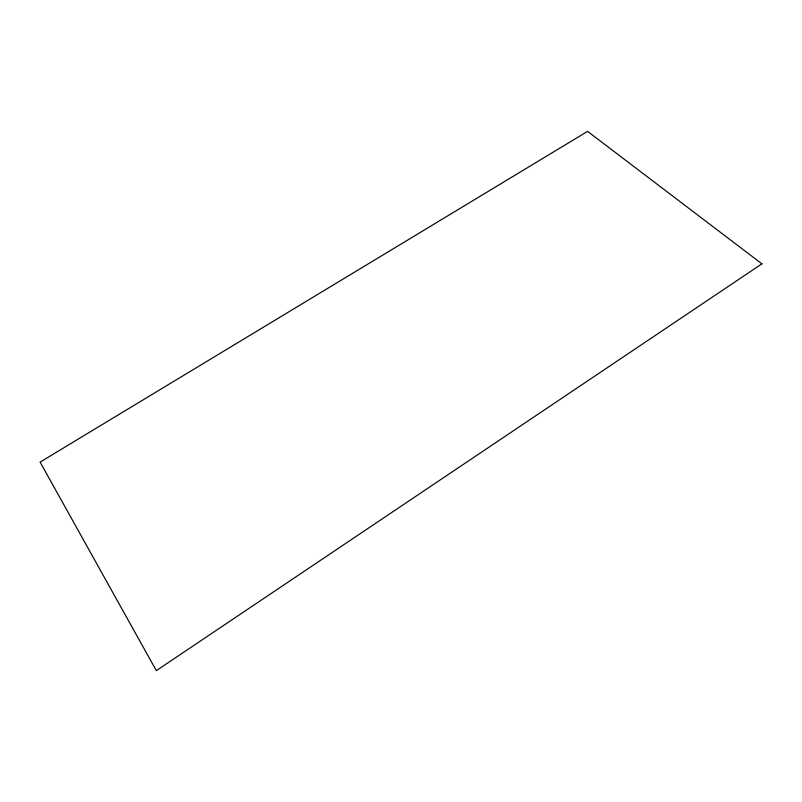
<?xml version="1.0" encoding="UTF-8"?>
<svg xmlns="http://www.w3.org/2000/svg" width="802" height="802" viewBox="0 0 802 802"><rect width="100%" height="100%" fill="white"/><g stroke="black" fill="none" stroke-linecap="round" stroke-linejoin="round"><path stroke-width="1.2" d="M761.9 263.838L156.33 670.632L40.1 462.112L587.585 131.368L761.9 263.838"/></g></svg>
